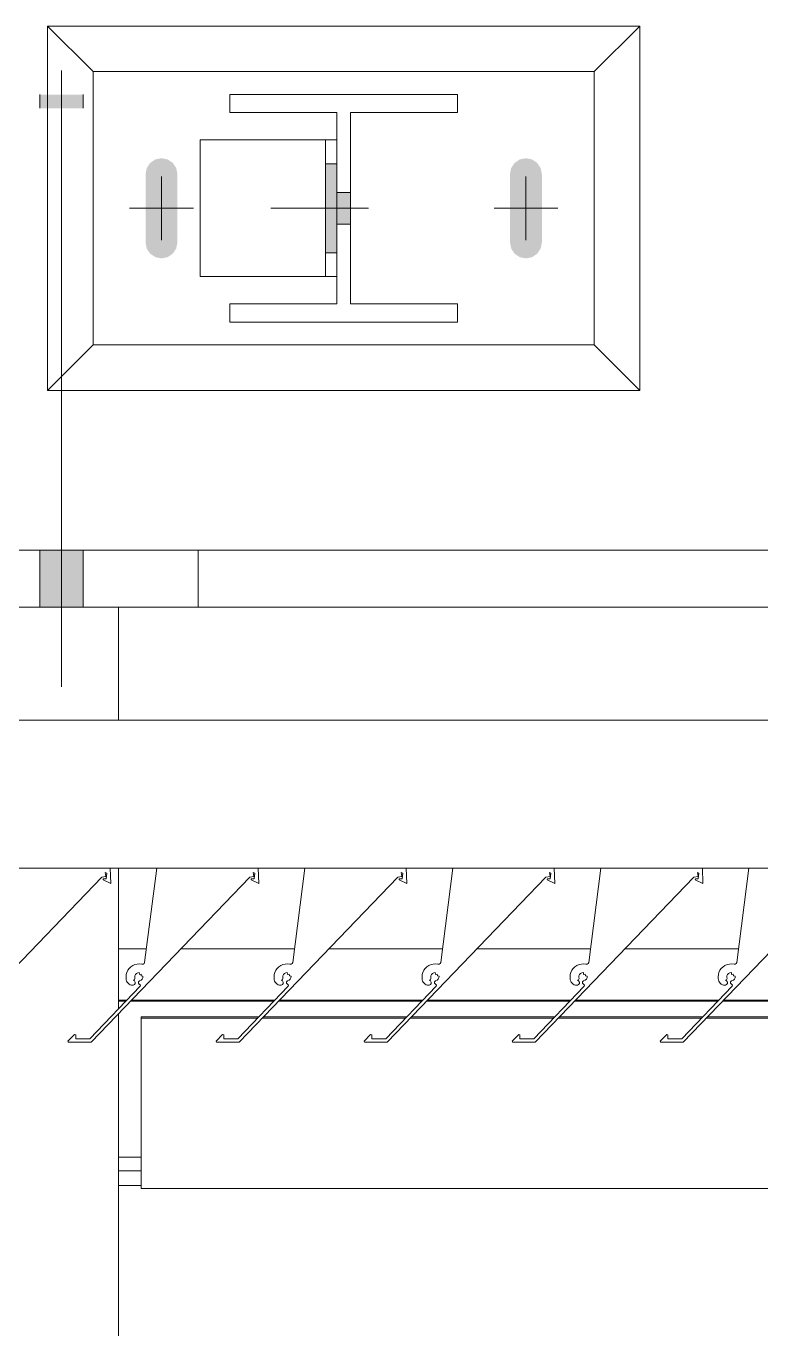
# Model space of a CAD drawing. Header units: millimetres. Extents: x -220592 to 404889, y -217665 to 38245.
# Drawn here: x -979.32 to -976.09, y -1344.93 to -1339.21 of the extents above; entities that cross this region are included whole.
import ezdxf

# ---------------------------------------------------------------- set-up
doc = ezdxf.new("R2010")
doc.units = ezdxf.units.MM
doc.linetypes.add('XKITLINE00', pattern=[0])
doc.linetypes.add('XKITLINE02', pattern=[4, 2, -2])
doc.layers.add('000 - 0_HIDE_OBJ_FRAMING_DEF_SUB_1', color=7, linetype='Continuous')
doc.layers.add('Bolt', color=7, linetype='Continuous', lineweight=0)
doc.layers.add('Part', color=7, linetype='Continuous', lineweight=0)

# ---------------------------------------------------------------- blocks, each defined once
blk = doc.blocks.new('*A13531')
at = {"layer": '000 - 0_HIDE_OBJ_FRAMING_DEF_SUB_1', "color": 7, "linetype": 'XKITLINE00', "lineweight": 0}
blk.add_line((-135.563334, 67.570805), (-170.913334, 67.570805), dxfattribs=at)
blk = doc.blocks.new('*A13653')
at = {"layer": 'Part', "color": 7, "linetype": 'XKITLINE00', "lineweight": 0}
for p, q in [((-167.452583, 67.320805), (-164.088308, 67.320805)), ((-167.802542, 65.820805), (-167.679659, 65.820805)), ((-167.528411, 65.820805), (-167.029659, 65.820805)), ((-166.878411, 65.820805), (-166.379659, 65.820805)), ((-166.228411, 65.820805), (-165.729659, 65.820805)), ((-165.578411, 65.820805), (-165.079659, 65.820805))]:
    blk.add_line(p, q, dxfattribs=at)
blk = doc.blocks.new('*A13654')
at = {"layer": 'Part', "color": 7, "linetype": 'XKITLINE00', "lineweight": 0}
for p, q in [((-167.634201, 66.175699), (-167.687231, 65.761693)), ((-167.188531, 66.175691), (-167.634201, 66.175699)), ((-167.185909, 66.108006), (-167.188531, 66.175691)), ((-167.922111, 65.410777), (-167.225865, 66.135899)), ((-167.225865, 66.135899), (-167.207322, 66.138796)), ((-167.218984, 66.128664), (-167.219396, 66.123541)), ((-167.219396, 66.123541), (-167.185909, 66.108006)), ((-167.206793, 66.128793), (-167.218984, 66.128664)), ((-167.207322, 66.138796), (-167.210226, 66.155812)), ((-167.210226, 66.155812), (-167.203653, 66.153776)), ((-167.206793, 66.128793), (-167.203653, 66.153776)), ((-167.765582, 65.717817), (-167.768205, 65.707916)), ((-167.761209, 65.727079), (-167.765582, 65.717817)), ((-167.755231, 65.735396), (-167.761209, 65.727079)), ((-167.747844, 65.742492), (-167.755231, 65.735396)), ((-167.739294, 65.748132), (-167.747844, 65.742492)), ((-167.729864, 65.75213), (-167.739294, 65.748132)), ((-167.719865, 65.754353), (-167.729864, 65.75213)), ((-167.727909, 65.708682), (-167.723387, 65.713364)), ((-167.723387, 65.713364), (-167.717513, 65.716166)), ((-167.709629, 65.754728), (-167.719865, 65.754353)), ((-167.717513, 65.716166), (-167.711029, 65.716735)), ((-167.711029, 65.716735), (-167.709923, 65.709029)), ((-167.699495, 65.753242), (-167.709629, 65.754728)), ((-167.693972, 65.753481), (-167.699495, 65.753242)), ((-167.689421, 65.756618), (-167.693972, 65.753481)), ((-167.687231, 65.761693), (-167.689421, 65.756618)), ((-167.707075, 65.656828), (-167.928477, 65.425812)), ((-167.768205, 65.707916), (-167.76899, 65.697703)), ((-167.76899, 65.697703), (-167.768892, 65.690904)), ((-167.768892, 65.690904), (-167.768256, 65.685176)), ((-167.768256, 65.685176), (-167.766537, 65.679675)), ((-167.766537, 65.679675), (-167.763797, 65.674605)), ((-167.763797, 65.674605), (-167.760139, 65.670151)), ((-167.760139, 65.670151), (-167.755696, 65.66648)), ((-167.755696, 65.66648), (-167.750633, 65.663726)), ((-167.750633, 65.663726), (-167.745137, 65.661991)), ((-167.745137, 65.661991), (-167.737367, 65.661495)), ((-167.737367, 65.661495), (-167.731893, 65.664135)), ((-167.737334, 65.683455), (-167.732353, 65.685485)), ((-167.731862, 65.680513), (-167.737334, 65.683455)), ((-167.732353, 65.685485), (-167.729946, 65.690296)), ((-167.731893, 65.664135), (-167.728656, 65.669279)), ((-167.728644, 65.675356), (-167.731862, 65.680513)), ((-167.730851, 65.696214), (-167.730507, 65.702714)), ((-167.729946, 65.690296), (-167.730851, 65.696214)), ((-167.730507, 65.702714), (-167.727909, 65.708682)), ((-167.728656, 65.669279), (-167.728644, 65.675356)), ((-167.714258, 65.676), (-167.714464, 65.670106)), ((-167.714464, 65.670106), (-167.71061, 65.665642)), ((-167.710101, 65.680183), (-167.714258, 65.676)), ((-167.71061, 65.665642), (-167.705983, 65.661987)), ((-167.702527, 65.683297), (-167.710101, 65.680183)), ((-167.709923, 65.709029), (-167.702863, 65.710199)), ((-167.705983, 65.661987), (-167.707075, 65.656828)), ((-167.702863, 65.710199), (-167.701919, 65.703034)), ((-167.697741, 65.687964), (-167.702527, 65.683297)), ((-167.701919, 65.703034), (-167.694528, 65.700712)), ((-167.694951, 65.69404), (-167.697741, 65.687964)), ((-167.694528, 65.700712), (-167.694951, 65.69404)), ((-167.994842, 65.44466), (-168.02373, 65.416011)), ((-167.989921, 65.443575), (-167.994842, 65.44466)), ((-167.989824, 65.426155), (-167.989921, 65.443575)), ((-168.02373, 65.416011), (-168.021262, 65.41133)), ((-168.021262, 65.41133), (-167.922111, 65.410777)), ((-167.928477, 65.425812), (-167.989824, 65.426155))]:
    blk.add_line(p, q, dxfattribs=at)
blk = doc.blocks.new('*A13657')
at = {"layer": 'Part', "color": 7, "linetype": 'XKITLINE00', "lineweight": 0}
for p, q in [((-171.258652, 66.825501), (-161.638519, 66.825501)), ((-167.838523, 66.175501), (-167.634226, 66.175501)), ((-167.188523, 66.175501), (-166.984226, 66.175501)), ((-166.538523, 66.175501), (-166.334226, 66.175501)), ((-165.888523, 66.175501), (-165.684226, 66.175501)), ((-165.238523, 66.175501), (-165.034226, 66.175501))]:
    blk.add_line(p, q, dxfattribs=at)
blk = doc.blocks.new('*A13658')
at = {"layer": 'Part', "color": 7, "linetype": 'XKITLINE00', "lineweight": 0}
for p, q in [((-170.152583, 67.320789), (-170.152583, 67.570789)), ((-167.452583, 67.320789), (-167.452583, 67.570789)), ((-170.152583, 67.320789), (-167.452583, 67.320789))]:
    blk.add_line(p, q, dxfattribs=at)
blk = doc.blocks.new('*A13659')
at = {"layer": '000 - 0_HIDE_OBJ_FRAMING_DEF_SUB_1', "color": 7, "linetype": 'XKITLINE00', "lineweight": 0}
for p, q in [((-167.802542, 65.595903), (-167.765465, 65.595903)), ((-167.802542, 65.590669), (-167.77048, 65.590669)), ((-167.749382, 65.590669), (-167.12048, 65.590669)), ((-167.744357, 65.595903), (-167.115465, 65.595903)), ((-167.099382, 65.590669), (-166.47048, 65.590669)), ((-167.094357, 65.595903), (-166.465465, 65.595903)), ((-166.449382, 65.590669), (-165.82048, 65.590669)), ((-166.444357, 65.595903), (-165.815465, 65.595903)), ((-165.799382, 65.590669), (-165.17048, 65.590669)), ((-165.794357, 65.595903), (-165.165465, 65.595903)), ((-165.149382, 65.590669), (-164.52048, 65.590669)), ((-165.144357, 65.595903), (-164.515465, 65.595903)), ((-167.702542, 65.522633), (-167.185686, 65.522633)), ((-167.702542, 65.522633), (-167.702542, 65.517399)), ((-167.702542, 65.517399), (-167.190702, 65.517399)), ((-167.702542, 65.517399), (-167.702542, 64.768427)), ((-167.169735, 65.517399), (-166.540702, 65.517399)), ((-167.164709, 65.522633), (-166.535686, 65.522633)), ((-166.519735, 65.517399), (-165.890702, 65.517399)), ((-166.514709, 65.522633), (-165.885686, 65.522633)), ((-165.869735, 65.517399), (-165.240702, 65.517399)), ((-165.864709, 65.522633), (-165.235686, 65.522633)), ((-165.219735, 65.517399), (-164.590702, 65.517399)), ((-165.214709, 65.522633), (-164.585686, 65.522633)), ((-167.802542, 64.906608), (-167.702542, 64.906608)), ((-167.802542, 64.846422), (-167.702542, 64.846422)), ((-167.802542, 64.781511), (-167.702542, 64.781511)), ((-167.702542, 64.768427), (-159.902542, 64.768427))]:
    blk.add_line(p, q, dxfattribs=at)
blk = doc.blocks.new('*A13660')
at = {"layer": 'Part', "color": 7, "linetype": 'XKITLINE00', "lineweight": 0}
for p, q in [((-165.713249, 69.671741), (-167.913249, 69.671741)), ((-167.913249, 69.671741), (-167.913249, 68.471741)), ((-165.713249, 68.471741), (-165.713249, 69.671741)), ((-167.913249, 68.471741), (-165.713249, 68.471741))]:
    blk.add_line(p, q, dxfattribs=at)
blk = doc.blocks.new('*A13661')
at = {"layer": 'Part', "color": 7, "linetype": 'XKITLINE00', "lineweight": 0}
for p, q in [((-168.113249, 68.271741), (-168.113249, 69.871741)), ((-168.113249, 69.871741), (-165.513249, 69.871741)), ((-167.913249, 69.671741), (-168.113249, 69.871741)), ((-165.713249, 69.671741), (-165.513249, 69.871741)), ((-165.513249, 69.871741), (-165.513249, 68.271741)), ((-168.113249, 68.271741), (-167.913249, 68.471741)), ((-165.513249, 68.271741), (-165.713249, 68.471741)), ((-165.513249, 68.271741), (-168.113249, 68.271741))]:
    blk.add_line(p, q, dxfattribs=at)
blk = doc.blocks.new('*A13662')
at = {"layer": 'Bolt'}
for points in [[(-167.5865, 69.2864), (-167.5638, 69.2712), (-167.5486, 69.2485), (-167.5432, 69.2217), (-167.5432, 68.9217), (-167.5486, 68.895), (-167.5638, 68.8722), (-167.5865, 68.8571), (-167.6132, 68.8517), (-167.64, 68.8571), (-167.6627, 68.8722), (-167.6779, 68.895), (-167.6832, 68.9217), (-167.6832, 69.2217), (-167.6779, 69.2485), (-167.6627, 69.2712), (-167.64, 69.2864), (-167.6132, 69.2917)], [(-165.9865, 69.2864), (-165.9638, 69.2712), (-165.9486, 69.2485), (-165.9432, 69.2217), (-165.9432, 68.9217), (-165.9486, 68.895), (-165.9638, 68.8722), (-165.9865, 68.8571), (-166.0132, 68.8517), (-166.04, 68.8571), (-166.0627, 68.8722), (-166.0779, 68.895), (-166.0832, 68.9217), (-166.0832, 69.2217), (-166.0779, 69.2485), (-166.0627, 69.2712), (-166.04, 69.2864), (-166.0132, 69.2917)]]:
    blk.add_hatch(color=7, dxfattribs=at).paths.add_polyline_path(points, flags=17)
at = {"layer": 'Bolt', "color": 7, "linetype": 'XKITLINE00', "lineweight": 0}
for p, q in [((-167.6132, 68.9317), (-167.6132, 69.2117)), ((-166.0132, 68.9317), (-166.0132, 69.2117)), ((-167.7532, 69.0717), (-167.4732, 69.0717)), ((-166.1532, 69.0717), (-165.8732, 69.0717))]:
    blk.add_line(p, q, dxfattribs=at)
blk = doc.blocks.new('*A13775')
at = {"layer": '000 - 0_HIDE_OBJ_FRAMING_DEF_SUB_1', "color": 7, "linetype": 'XKITLINE00', "lineweight": 0}
for p, q in [((-167.802542, 66.825501), (-167.802542, 67.320789)), ((-167.802542, 65.557215), (-167.802542, 66.175501)), ((-167.802542, 51.974805), (-167.802542, 65.535304))]:
    blk.add_line(p, q, dxfattribs=at)
blk = doc.blocks.new('*A13789')
at = {"layer": 'Part', "color": 7, "linetype": 'XKITLINE00', "lineweight": 0}
for p, q in [((-168.284201, 66.175699), (-168.337231, 65.761693)), ((-167.838531, 66.175691), (-168.284201, 66.175699)), ((-167.835909, 66.108006), (-167.838531, 66.175691)), ((-168.572111, 65.410777), (-167.875865, 66.135899)), ((-167.875865, 66.135899), (-167.857322, 66.138796)), ((-167.868984, 66.128664), (-167.869396, 66.123541)), ((-167.869396, 66.123541), (-167.835909, 66.108006)), ((-167.856793, 66.128793), (-167.868984, 66.128664)), ((-167.857322, 66.138796), (-167.860226, 66.155812)), ((-167.860226, 66.155812), (-167.853653, 66.153776)), ((-167.856793, 66.128793), (-167.853653, 66.153776)), ((-168.415582, 65.717817), (-168.418205, 65.707916)), ((-168.411209, 65.727079), (-168.415582, 65.717817)), ((-168.405231, 65.735396), (-168.411209, 65.727079)), ((-168.397844, 65.742492), (-168.405231, 65.735396)), ((-168.389294, 65.748132), (-168.397844, 65.742492)), ((-168.379864, 65.75213), (-168.389294, 65.748132)), ((-168.369865, 65.754353), (-168.379864, 65.75213)), ((-168.377909, 65.708682), (-168.373387, 65.713364)), ((-168.373387, 65.713364), (-168.367513, 65.716166)), ((-168.359629, 65.754728), (-168.369865, 65.754353)), ((-168.367513, 65.716166), (-168.361029, 65.716735)), ((-168.361029, 65.716735), (-168.359923, 65.709029)), ((-168.349495, 65.753242), (-168.359629, 65.754728)), ((-168.343972, 65.753481), (-168.349495, 65.753242)), ((-168.339421, 65.756618), (-168.343972, 65.753481)), ((-168.337231, 65.761693), (-168.339421, 65.756618)), ((-168.357075, 65.656828), (-168.578477, 65.425812)), ((-168.418205, 65.707916), (-168.41899, 65.697703)), ((-168.41899, 65.697703), (-168.418892, 65.690904)), ((-168.418892, 65.690904), (-168.418256, 65.685176)), ((-168.418256, 65.685176), (-168.416537, 65.679675)), ((-168.416537, 65.679675), (-168.413797, 65.674605)), ((-168.413797, 65.674605), (-168.410139, 65.670151)), ((-168.410139, 65.670151), (-168.405696, 65.66648)), ((-168.405696, 65.66648), (-168.400633, 65.663726)), ((-168.400633, 65.663726), (-168.395137, 65.661991)), ((-168.395137, 65.661991), (-168.387367, 65.661495)), ((-168.387367, 65.661495), (-168.381893, 65.664135)), ((-168.387334, 65.683455), (-168.382353, 65.685485)), ((-168.381862, 65.680513), (-168.387334, 65.683455)), ((-168.382353, 65.685485), (-168.379946, 65.690296)), ((-168.381893, 65.664135), (-168.378656, 65.669279)), ((-168.378644, 65.675356), (-168.381862, 65.680513)), ((-168.380851, 65.696214), (-168.380507, 65.702714)), ((-168.379946, 65.690296), (-168.380851, 65.696214)), ((-168.380507, 65.702714), (-168.377909, 65.708682)), ((-168.378656, 65.669279), (-168.378644, 65.675356)), ((-168.364258, 65.676), (-168.364464, 65.670106)), ((-168.364464, 65.670106), (-168.36061, 65.665642)), ((-168.360101, 65.680183), (-168.364258, 65.676)), ((-168.36061, 65.665642), (-168.355983, 65.661987)), ((-168.352527, 65.683297), (-168.360101, 65.680183)), ((-168.359923, 65.709029), (-168.352863, 65.710199)), ((-168.355983, 65.661987), (-168.357075, 65.656828)), ((-168.352863, 65.710199), (-168.351919, 65.703034)), ((-168.347741, 65.687964), (-168.352527, 65.683297)), ((-168.351919, 65.703034), (-168.344528, 65.700712)), ((-168.344951, 65.69404), (-168.347741, 65.687964)), ((-168.344528, 65.700712), (-168.344951, 65.69404)), ((-168.644842, 65.44466), (-168.67373, 65.416011)), ((-168.639921, 65.443575), (-168.644842, 65.44466)), ((-168.639824, 65.426155), (-168.639921, 65.443575)), ((-168.67373, 65.416011), (-168.671262, 65.41133)), ((-168.671262, 65.41133), (-168.572111, 65.410777)), ((-168.578477, 65.425812), (-168.639824, 65.426155))]:
    blk.add_line(p, q, dxfattribs=at)
blk = doc.blocks.new('*A13802')
at = {"layer": 'Bolt'}
for points in [[(-169.6476, 69.5108), (-169.6476, 69.5708), (-169.4576, 69.5708), (-169.4576, 69.5108)], [(-169.6476, 69.5108), (-169.6476, 69.5708), (-169.4576, 69.5708), (-169.4576, 69.5108)], [(-168.1476, 69.5108), (-168.1476, 69.5708), (-167.9576, 69.5708), (-167.9576, 69.5108)], [(-168.1476, 69.5108), (-168.1476, 69.5708), (-167.9576, 69.5708), (-167.9576, 69.5108)], [(-169.6476, 67.3208), (-169.6476, 67.5708), (-169.4576, 67.5708), (-169.4576, 67.3208)], [(-169.6476, 67.3208), (-169.6476, 67.5708), (-169.4576, 67.5708), (-169.4576, 67.3208)], [(-168.1476, 67.3208), (-168.1476, 67.5708), (-167.9576, 67.5708), (-167.9576, 67.3208)], [(-168.1476, 67.3208), (-168.1476, 67.5708), (-167.9576, 67.5708), (-167.9576, 67.3208)]]:
    blk.add_hatch(color=7, dxfattribs=at).paths.add_polyline_path(points, flags=17)
at = {"layer": 'Bolt', "color": 7, "linetype": 'XKITLINE00', "lineweight": 0}
for p, q in [((-169.5526, 69.6764), (-169.5526, 66.9708)), ((-169.5526, 69.6764), (-169.5526, 66.9708)), ((-168.0526, 69.6764), (-168.0526, 66.9708)), ((-168.0526, 69.6764), (-168.0526, 66.9708)), ((-169.6476, 69.5708), (-169.6476, 69.5108)), ((-169.6476, 69.5708), (-169.6476, 69.5108)), ((-169.4576, 69.5708), (-169.4576, 69.5108)), ((-169.4576, 69.5708), (-169.4576, 69.5108)), ((-168.1476, 69.5708), (-168.1476, 69.5108)), ((-168.1476, 69.5708), (-168.1476, 69.5108)), ((-167.9576, 69.5708), (-167.9576, 69.5108)), ((-167.9576, 69.5708), (-167.9576, 69.5108)), ((-169.6476, 67.5708), (-169.6476, 67.3208)), ((-169.6476, 67.5708), (-169.6476, 67.3208)), ((-169.4576, 67.5708), (-169.4576, 67.3208)), ((-169.4576, 67.5708), (-169.4576, 67.3208)), ((-168.1476, 67.5708), (-168.1476, 67.3208)), ((-168.1476, 67.5708), (-168.1476, 67.3208)), ((-167.9576, 67.5708), (-167.9576, 67.3208)), ((-167.9576, 67.5708), (-167.9576, 67.3208))]:
    blk.add_line(p, q, dxfattribs=at)
at = {"layer": 'Bolt', "color": 7, "linetype": 'XKITLINE02', "lineweight": 0}
for p, q in [((-169.5526, 69.6764), (-169.5526, 66.9708)), ((-168.0526, 69.6764), (-168.0526, 66.9708)), ((-169.6476, 69.5708), (-169.6476, 69.5108)), ((-169.4576, 69.5708), (-169.4576, 69.5108)), ((-168.1476, 69.5708), (-168.1476, 69.5108)), ((-167.9576, 69.5708), (-167.9576, 69.5108)), ((-169.6476, 67.5708), (-169.6476, 67.3208)), ((-169.4576, 67.5708), (-169.4576, 67.3208)), ((-168.1476, 67.5708), (-168.1476, 67.3208)), ((-167.9576, 67.5708), (-167.9576, 67.3208))]:
    blk.add_line(p, q, dxfattribs=at)
blk = doc.blocks.new('*A13937')
at = {"layer": 'Part', "color": 7, "linetype": 'XKITLINE00', "lineweight": 0}
for p, q in [((-166.313249, 69.571741), (-167.313249, 69.571741)), ((-167.313249, 69.571741), (-167.313249, 69.491741)), ((-166.313249, 69.491741), (-166.313249, 69.571741)), ((-167.313249, 69.491741), (-166.843249, 69.491741)), ((-166.843249, 69.491741), (-166.843249, 68.651741)), ((-166.783249, 69.491741), (-166.313249, 69.491741)), ((-166.783249, 68.651741), (-166.783249, 69.491741)), ((-166.843249, 68.651741), (-167.313249, 68.651741)), ((-167.313249, 68.651741), (-167.313249, 68.571741)), ((-166.313249, 68.651741), (-166.783249, 68.651741)), ((-166.313249, 68.571741), (-166.313249, 68.651741)), ((-167.313249, 68.571741), (-166.313249, 68.571741))]:
    blk.add_line(p, q, dxfattribs=at)
blk = doc.blocks.new('*A13938')
at = {"layer": 'Part', "color": 7, "linetype": 'XKITLINE00', "lineweight": 0}
for p, q in [((-166.843249, 69.371741), (-167.443249, 69.371741)), ((-167.443249, 69.371741), (-167.443249, 68.771741)), ((-166.893249, 68.771741), (-166.893249, 69.371741)), ((-166.843249, 68.771741), (-167.443249, 68.771741))]:
    blk.add_line(p, q, dxfattribs=at)
blk = doc.blocks.new('*A13939')
at = {"layer": 'Bolt'}
for points in [[(-166.8932, 69.2667), (-166.8432, 69.2667), (-166.8432, 68.8767), (-166.8932, 68.8767)], [(-166.8432, 69.1417), (-166.7832, 69.1417), (-166.7832, 69.0017), (-166.8432, 69.0017)]]:
    blk.add_hatch(color=7, dxfattribs=at).paths.add_polyline_path(points, flags=17)
at = {"layer": 'Bolt', "color": 7, "linetype": 'XKITLINE00', "lineweight": 0}
for p, q in [((-166.8432, 69.2667), (-166.8932, 69.2667)), ((-166.7832, 69.1417), (-166.8432, 69.1417)), ((-166.704, 69.0717), (-167.1332, 69.0717)), ((-166.7832, 69.0017), (-166.8432, 69.0017)), ((-166.8432, 68.8767), (-166.8932, 68.8767))]:
    blk.add_line(p, q, dxfattribs=at)
blk = doc.blocks.new('*A13945')
at = {"layer": 'Part', "color": 7, "linetype": 'XKITLINE00', "lineweight": 0}
for p, q in [((-165.034201, 66.175699), (-165.087231, 65.761693)), ((-164.588531, 66.175691), (-165.034201, 66.175699)), ((-164.585909, 66.108006), (-164.588531, 66.175691)), ((-165.322111, 65.410777), (-164.625865, 66.135899)), ((-164.625865, 66.135899), (-164.607322, 66.138796)), ((-164.618984, 66.128664), (-164.619396, 66.123541)), ((-164.619396, 66.123541), (-164.585909, 66.108006)), ((-164.606793, 66.128793), (-164.618984, 66.128664)), ((-164.607322, 66.138796), (-164.610226, 66.155812)), ((-164.610226, 66.155812), (-164.603653, 66.153776)), ((-164.606793, 66.128793), (-164.603653, 66.153776)), ((-165.165582, 65.717817), (-165.168205, 65.707916)), ((-165.161209, 65.727079), (-165.165582, 65.717817)), ((-165.155231, 65.735396), (-165.161209, 65.727079)), ((-165.147844, 65.742492), (-165.155231, 65.735396)), ((-165.139294, 65.748132), (-165.147844, 65.742492)), ((-165.129864, 65.75213), (-165.139294, 65.748132)), ((-165.119865, 65.754353), (-165.129864, 65.75213)), ((-165.127909, 65.708682), (-165.123387, 65.713364)), ((-165.123387, 65.713364), (-165.117513, 65.716166)), ((-165.109629, 65.754728), (-165.119865, 65.754353)), ((-165.117513, 65.716166), (-165.111029, 65.716735)), ((-165.111029, 65.716735), (-165.109923, 65.709029)), ((-165.099495, 65.753242), (-165.109629, 65.754728)), ((-165.093972, 65.753481), (-165.099495, 65.753242)), ((-165.089421, 65.756618), (-165.093972, 65.753481)), ((-165.087231, 65.761693), (-165.089421, 65.756618)), ((-165.107075, 65.656828), (-165.328477, 65.425812)), ((-165.168205, 65.707916), (-165.16899, 65.697703)), ((-165.16899, 65.697703), (-165.168892, 65.690904)), ((-165.168892, 65.690904), (-165.168256, 65.685176)), ((-165.168256, 65.685176), (-165.166537, 65.679675)), ((-165.166537, 65.679675), (-165.163797, 65.674605)), ((-165.163797, 65.674605), (-165.160139, 65.670151)), ((-165.160139, 65.670151), (-165.155696, 65.66648)), ((-165.155696, 65.66648), (-165.150633, 65.663726)), ((-165.150633, 65.663726), (-165.145137, 65.661991)), ((-165.145137, 65.661991), (-165.137367, 65.661495)), ((-165.137367, 65.661495), (-165.131893, 65.664135)), ((-165.137334, 65.683455), (-165.132353, 65.685485)), ((-165.131862, 65.680513), (-165.137334, 65.683455)), ((-165.132353, 65.685485), (-165.129946, 65.690296)), ((-165.131893, 65.664135), (-165.128656, 65.669279)), ((-165.128644, 65.675356), (-165.131862, 65.680513)), ((-165.130851, 65.696214), (-165.130507, 65.702714)), ((-165.129946, 65.690296), (-165.130851, 65.696214)), ((-165.130507, 65.702714), (-165.127909, 65.708682)), ((-165.128656, 65.669279), (-165.128644, 65.675356)), ((-165.114258, 65.676), (-165.114464, 65.670106)), ((-165.114464, 65.670106), (-165.11061, 65.665642)), ((-165.110101, 65.680183), (-165.114258, 65.676)), ((-165.11061, 65.665642), (-165.105983, 65.661987)), ((-165.102527, 65.683297), (-165.110101, 65.680183)), ((-165.109923, 65.709029), (-165.102863, 65.710199)), ((-165.105983, 65.661987), (-165.107075, 65.656828)), ((-165.102863, 65.710199), (-165.101919, 65.703034)), ((-165.097741, 65.687964), (-165.102527, 65.683297)), ((-165.101919, 65.703034), (-165.094528, 65.700712)), ((-165.094951, 65.69404), (-165.097741, 65.687964)), ((-165.094528, 65.700712), (-165.094951, 65.69404)), ((-165.394842, 65.44466), (-165.42373, 65.416011)), ((-165.389921, 65.443575), (-165.394842, 65.44466)), ((-165.389824, 65.426155), (-165.389921, 65.443575)), ((-165.42373, 65.416011), (-165.421262, 65.41133)), ((-165.421262, 65.41133), (-165.322111, 65.410777)), ((-165.328477, 65.425812), (-165.389824, 65.426155))]:
    blk.add_line(p, q, dxfattribs=at)
blk = doc.blocks.new('*A13946')
at = {"layer": 'Part', "color": 7, "linetype": 'XKITLINE00', "lineweight": 0}
for p, q in [((-165.684201, 66.175699), (-165.737231, 65.761693)), ((-165.238531, 66.175691), (-165.684201, 66.175699)), ((-165.235909, 66.108006), (-165.238531, 66.175691)), ((-165.972111, 65.410777), (-165.275865, 66.135899)), ((-165.275865, 66.135899), (-165.257322, 66.138796)), ((-165.268984, 66.128664), (-165.269396, 66.123541)), ((-165.269396, 66.123541), (-165.235909, 66.108006)), ((-165.256793, 66.128793), (-165.268984, 66.128664)), ((-165.257322, 66.138796), (-165.260226, 66.155812)), ((-165.260226, 66.155812), (-165.253653, 66.153776)), ((-165.256793, 66.128793), (-165.253653, 66.153776)), ((-165.815582, 65.717817), (-165.818205, 65.707916)), ((-165.811209, 65.727079), (-165.815582, 65.717817)), ((-165.805231, 65.735396), (-165.811209, 65.727079)), ((-165.797844, 65.742492), (-165.805231, 65.735396)), ((-165.789294, 65.748132), (-165.797844, 65.742492)), ((-165.779864, 65.75213), (-165.789294, 65.748132)), ((-165.769865, 65.754353), (-165.779864, 65.75213)), ((-165.777909, 65.708682), (-165.773387, 65.713364)), ((-165.773387, 65.713364), (-165.767513, 65.716166)), ((-165.759629, 65.754728), (-165.769865, 65.754353)), ((-165.767513, 65.716166), (-165.761029, 65.716735)), ((-165.761029, 65.716735), (-165.759923, 65.709029)), ((-165.749495, 65.753242), (-165.759629, 65.754728)), ((-165.743972, 65.753481), (-165.749495, 65.753242)), ((-165.739421, 65.756618), (-165.743972, 65.753481)), ((-165.737231, 65.761693), (-165.739421, 65.756618)), ((-165.757075, 65.656828), (-165.978477, 65.425812)), ((-165.818205, 65.707916), (-165.81899, 65.697703)), ((-165.81899, 65.697703), (-165.818892, 65.690904)), ((-165.818892, 65.690904), (-165.818256, 65.685176)), ((-165.818256, 65.685176), (-165.816537, 65.679675)), ((-165.816537, 65.679675), (-165.813797, 65.674605)), ((-165.813797, 65.674605), (-165.810139, 65.670151)), ((-165.810139, 65.670151), (-165.805696, 65.66648)), ((-165.805696, 65.66648), (-165.800633, 65.663726)), ((-165.800633, 65.663726), (-165.795137, 65.661991)), ((-165.795137, 65.661991), (-165.787367, 65.661495)), ((-165.787367, 65.661495), (-165.781893, 65.664135)), ((-165.787334, 65.683455), (-165.782353, 65.685485)), ((-165.781862, 65.680513), (-165.787334, 65.683455)), ((-165.782353, 65.685485), (-165.779946, 65.690296)), ((-165.781893, 65.664135), (-165.778656, 65.669279)), ((-165.778644, 65.675356), (-165.781862, 65.680513)), ((-165.780851, 65.696214), (-165.780507, 65.702714)), ((-165.779946, 65.690296), (-165.780851, 65.696214)), ((-165.780507, 65.702714), (-165.777909, 65.708682)), ((-165.778656, 65.669279), (-165.778644, 65.675356)), ((-165.764258, 65.676), (-165.764464, 65.670106)), ((-165.764464, 65.670106), (-165.76061, 65.665642)), ((-165.760101, 65.680183), (-165.764258, 65.676)), ((-165.76061, 65.665642), (-165.755983, 65.661987)), ((-165.752527, 65.683297), (-165.760101, 65.680183)), ((-165.759923, 65.709029), (-165.752863, 65.710199)), ((-165.755983, 65.661987), (-165.757075, 65.656828)), ((-165.752863, 65.710199), (-165.751919, 65.703034)), ((-165.747741, 65.687964), (-165.752527, 65.683297)), ((-165.751919, 65.703034), (-165.744528, 65.700712)), ((-165.744951, 65.69404), (-165.747741, 65.687964)), ((-165.744528, 65.700712), (-165.744951, 65.69404)), ((-166.044842, 65.44466), (-166.07373, 65.416011)), ((-166.039921, 65.443575), (-166.044842, 65.44466)), ((-166.039824, 65.426155), (-166.039921, 65.443575)), ((-166.07373, 65.416011), (-166.071262, 65.41133)), ((-166.071262, 65.41133), (-165.972111, 65.410777)), ((-165.978477, 65.425812), (-166.039824, 65.426155))]:
    blk.add_line(p, q, dxfattribs=at)
blk = doc.blocks.new('*A13947')
at = {"layer": 'Part', "color": 7, "linetype": 'XKITLINE00', "lineweight": 0}
for p, q in [((-166.334201, 66.175699), (-166.387231, 65.761693)), ((-165.888531, 66.175691), (-166.334201, 66.175699)), ((-165.885909, 66.108006), (-165.888531, 66.175691)), ((-166.622111, 65.410777), (-165.925865, 66.135899)), ((-165.925865, 66.135899), (-165.907322, 66.138796)), ((-165.918984, 66.128664), (-165.919396, 66.123541)), ((-165.919396, 66.123541), (-165.885909, 66.108006)), ((-165.906793, 66.128793), (-165.918984, 66.128664)), ((-165.907322, 66.138796), (-165.910226, 66.155812)), ((-165.910226, 66.155812), (-165.903653, 66.153776)), ((-165.906793, 66.128793), (-165.903653, 66.153776)), ((-166.465582, 65.717817), (-166.468205, 65.707916)), ((-166.461209, 65.727079), (-166.465582, 65.717817)), ((-166.455231, 65.735396), (-166.461209, 65.727079)), ((-166.447844, 65.742492), (-166.455231, 65.735396)), ((-166.439294, 65.748132), (-166.447844, 65.742492)), ((-166.429864, 65.75213), (-166.439294, 65.748132)), ((-166.419865, 65.754353), (-166.429864, 65.75213)), ((-166.427909, 65.708682), (-166.423387, 65.713364)), ((-166.423387, 65.713364), (-166.417513, 65.716166)), ((-166.409629, 65.754728), (-166.419865, 65.754353)), ((-166.417513, 65.716166), (-166.411029, 65.716735)), ((-166.411029, 65.716735), (-166.409923, 65.709029)), ((-166.399495, 65.753242), (-166.409629, 65.754728)), ((-166.393972, 65.753481), (-166.399495, 65.753242)), ((-166.389421, 65.756618), (-166.393972, 65.753481)), ((-166.387231, 65.761693), (-166.389421, 65.756618)), ((-166.407075, 65.656828), (-166.628477, 65.425812)), ((-166.468205, 65.707916), (-166.46899, 65.697703)), ((-166.46899, 65.697703), (-166.468892, 65.690904)), ((-166.468892, 65.690904), (-166.468256, 65.685176)), ((-166.468256, 65.685176), (-166.466537, 65.679675)), ((-166.466537, 65.679675), (-166.463797, 65.674605)), ((-166.463797, 65.674605), (-166.460139, 65.670151)), ((-166.460139, 65.670151), (-166.455696, 65.66648)), ((-166.455696, 65.66648), (-166.450633, 65.663726)), ((-166.450633, 65.663726), (-166.445137, 65.661991)), ((-166.445137, 65.661991), (-166.437367, 65.661495)), ((-166.437367, 65.661495), (-166.431893, 65.664135)), ((-166.437334, 65.683455), (-166.432353, 65.685485)), ((-166.431862, 65.680513), (-166.437334, 65.683455)), ((-166.432353, 65.685485), (-166.429946, 65.690296)), ((-166.431893, 65.664135), (-166.428656, 65.669279)), ((-166.428644, 65.675356), (-166.431862, 65.680513)), ((-166.430851, 65.696214), (-166.430507, 65.702714)), ((-166.429946, 65.690296), (-166.430851, 65.696214)), ((-166.430507, 65.702714), (-166.427909, 65.708682)), ((-166.428656, 65.669279), (-166.428644, 65.675356)), ((-166.414258, 65.676), (-166.414464, 65.670106)), ((-166.414464, 65.670106), (-166.41061, 65.665642)), ((-166.410101, 65.680183), (-166.414258, 65.676)), ((-166.41061, 65.665642), (-166.405983, 65.661987)), ((-166.402527, 65.683297), (-166.410101, 65.680183)), ((-166.409923, 65.709029), (-166.402863, 65.710199)), ((-166.405983, 65.661987), (-166.407075, 65.656828)), ((-166.402863, 65.710199), (-166.401919, 65.703034)), ((-166.397741, 65.687964), (-166.402527, 65.683297)), ((-166.401919, 65.703034), (-166.394528, 65.700712)), ((-166.394951, 65.69404), (-166.397741, 65.687964)), ((-166.394528, 65.700712), (-166.394951, 65.69404)), ((-166.694842, 65.44466), (-166.72373, 65.416011)), ((-166.689921, 65.443575), (-166.694842, 65.44466)), ((-166.689824, 65.426155), (-166.689921, 65.443575)), ((-166.72373, 65.416011), (-166.721262, 65.41133)), ((-166.721262, 65.41133), (-166.622111, 65.410777)), ((-166.628477, 65.425812), (-166.689824, 65.426155))]:
    blk.add_line(p, q, dxfattribs=at)
blk = doc.blocks.new('*A13948')
at = {"layer": 'Part', "color": 7, "linetype": 'XKITLINE00', "lineweight": 0}
for p, q in [((-166.984201, 66.175699), (-167.037231, 65.761693)), ((-166.538531, 66.175691), (-166.984201, 66.175699)), ((-166.535909, 66.108006), (-166.538531, 66.175691)), ((-167.272111, 65.410777), (-166.575865, 66.135899)), ((-166.575865, 66.135899), (-166.557322, 66.138796)), ((-166.568984, 66.128664), (-166.569396, 66.123541)), ((-166.569396, 66.123541), (-166.535909, 66.108006)), ((-166.556793, 66.128793), (-166.568984, 66.128664)), ((-166.557322, 66.138796), (-166.560226, 66.155812)), ((-166.560226, 66.155812), (-166.553653, 66.153776)), ((-166.556793, 66.128793), (-166.553653, 66.153776)), ((-167.115582, 65.717817), (-167.118205, 65.707916)), ((-167.111209, 65.727079), (-167.115582, 65.717817)), ((-167.105231, 65.735396), (-167.111209, 65.727079)), ((-167.097844, 65.742492), (-167.105231, 65.735396)), ((-167.089294, 65.748132), (-167.097844, 65.742492)), ((-167.079864, 65.75213), (-167.089294, 65.748132)), ((-167.069865, 65.754353), (-167.079864, 65.75213)), ((-167.077909, 65.708682), (-167.073387, 65.713364)), ((-167.073387, 65.713364), (-167.067513, 65.716166)), ((-167.059629, 65.754728), (-167.069865, 65.754353)), ((-167.067513, 65.716166), (-167.061029, 65.716735)), ((-167.061029, 65.716735), (-167.059923, 65.709029)), ((-167.049495, 65.753242), (-167.059629, 65.754728)), ((-167.043972, 65.753481), (-167.049495, 65.753242)), ((-167.039421, 65.756618), (-167.043972, 65.753481)), ((-167.037231, 65.761693), (-167.039421, 65.756618)), ((-167.057075, 65.656828), (-167.278477, 65.425812)), ((-167.118205, 65.707916), (-167.11899, 65.697703)), ((-167.11899, 65.697703), (-167.118892, 65.690904)), ((-167.118892, 65.690904), (-167.118256, 65.685176)), ((-167.118256, 65.685176), (-167.116537, 65.679675)), ((-167.116537, 65.679675), (-167.113797, 65.674605)), ((-167.113797, 65.674605), (-167.110139, 65.670151)), ((-167.110139, 65.670151), (-167.105696, 65.66648)), ((-167.105696, 65.66648), (-167.100633, 65.663726)), ((-167.100633, 65.663726), (-167.095137, 65.661991)), ((-167.095137, 65.661991), (-167.087367, 65.661495)), ((-167.087367, 65.661495), (-167.081893, 65.664135)), ((-167.087334, 65.683455), (-167.082353, 65.685485)), ((-167.081862, 65.680513), (-167.087334, 65.683455)), ((-167.082353, 65.685485), (-167.079946, 65.690296)), ((-167.081893, 65.664135), (-167.078656, 65.669279)), ((-167.078644, 65.675356), (-167.081862, 65.680513)), ((-167.080851, 65.696214), (-167.080507, 65.702714)), ((-167.079946, 65.690296), (-167.080851, 65.696214)), ((-167.080507, 65.702714), (-167.077909, 65.708682)), ((-167.078656, 65.669279), (-167.078644, 65.675356)), ((-167.064258, 65.676), (-167.064464, 65.670106)), ((-167.064464, 65.670106), (-167.06061, 65.665642)), ((-167.060101, 65.680183), (-167.064258, 65.676)), ((-167.06061, 65.665642), (-167.055983, 65.661987)), ((-167.052527, 65.683297), (-167.060101, 65.680183)), ((-167.059923, 65.709029), (-167.052863, 65.710199)), ((-167.055983, 65.661987), (-167.057075, 65.656828)), ((-167.052863, 65.710199), (-167.051919, 65.703034)), ((-167.047741, 65.687964), (-167.052527, 65.683297)), ((-167.051919, 65.703034), (-167.044528, 65.700712)), ((-167.044951, 65.69404), (-167.047741, 65.687964)), ((-167.044528, 65.700712), (-167.044951, 65.69404)), ((-167.344842, 65.44466), (-167.37373, 65.416011)), ((-167.339921, 65.443575), (-167.344842, 65.44466)), ((-167.339824, 65.426155), (-167.339921, 65.443575)), ((-167.37373, 65.416011), (-167.371262, 65.41133)), ((-167.371262, 65.41133), (-167.272111, 65.410777)), ((-167.278477, 65.425812), (-167.339824, 65.426155))]:
    blk.add_line(p, q, dxfattribs=at)

msp = doc.modelspace()

# ---------------------------------------------------------------- block references
at = {"color": 7, "lineweight": 0}
for name in ['*A13531', '*A13661', '*A13802', '*A13660', '*A13937', '*A13938', '*A13662', '*A13939', '*A13658', '*A13653', '*A13775', '*A13657', '*A13789', '*A13654', '*A13948', '*A13947', '*A13946', '*A13945', '*A13659']:
    msp.add_blockref(name, (-811.109, -1409.08), dxfattribs=at)

doc.saveas('drawing.dxf')
